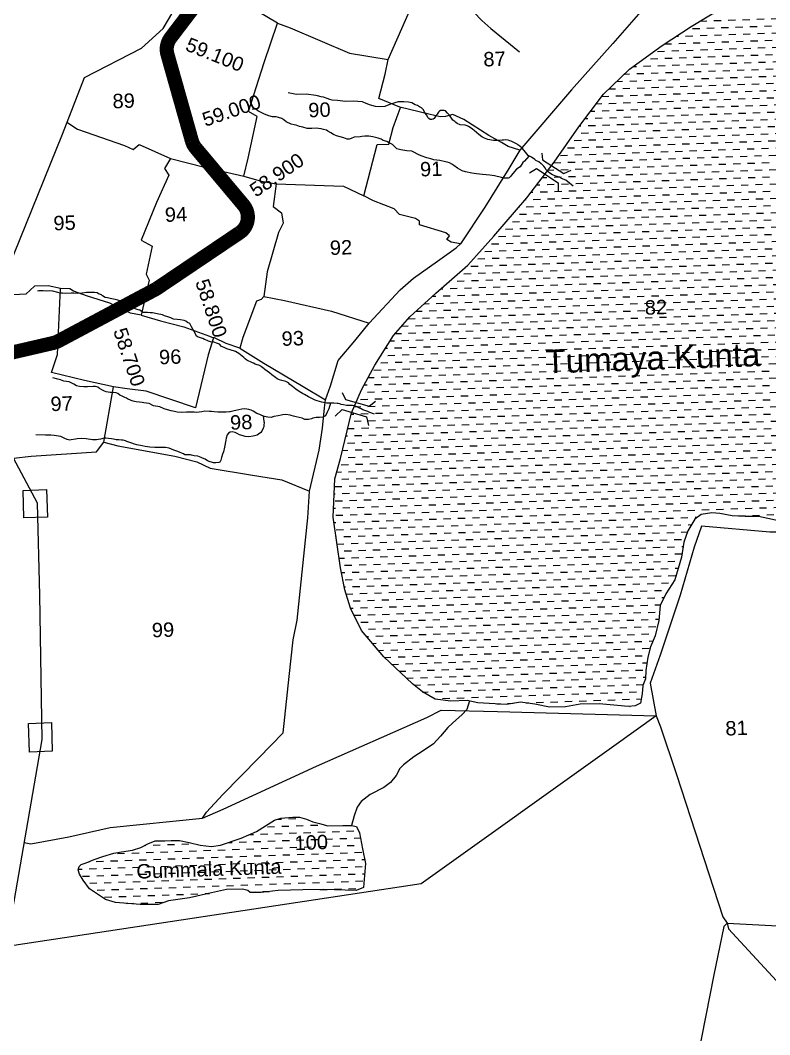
# Model space of a CAD drawing. Header units: inches. Extents: x 344504 to 348754, y 1574510 to 1580528.
# Drawn here: x 345451 to 346249, y 1576738 to 1577817 of the extents above; entities that cross this region are included whole.
import ezdxf

# ---------------------------------------------------------------- set-up
doc = ezdxf.new("R2010")
doc.units = ezdxf.units.IN
doc.header["$MEASUREMENT"] = 0
for name, color, linetype in [('BLOCK', 7, 'Continuous'), ('CART TRACK', 51, 'Continuous'), ('PLATS', 6, 'Continuous'), ('STREAMS', 131, 'Continuous'), ('TANKS', 4, 'Continuous'), ('VB', 5, 'Continuous')]:
    doc.layers.add(name, color=color, linetype=linetype)
doc.styles.get("Standard").update_dxf_attribs({"font": 'arial.ttf'})
pattern_1 = [(1.9712, (349158.751, 1575739.177), (7.37445, 7.900165), [7.64183, -7.64183])]

msp = doc.modelspace()

# ---------------------------------------------------------------- hatches: boundary and pattern name
at = {"layer": 'TANKS'}
h = msp.add_hatch(dxfattribs=at)
h.set_pattern_fill('DASH', color=256, scale=300, angle=1.9712, style=0)
h.set_pattern_definition(pattern_1)
h.paths.add_polyline_path([(346169.1, 1577285.9), (346175.8, 1577290.8), (346187.2, 1577292.5), (346195.6, 1577292), (346208.8, 1577289.6), (346222.7, 1577288.9), (346236.8, 1577288.8), (346246.7, 1577286.7), (346262.9, 1577283), (346273.9, 1577282.8), (346282.4, 1577283.8), (346286.8, 1577288.8), (346294.3, 1577300), (346302.8, 1577312.4), (346308.3, 1577318), (346321, 1577317.4), (346334.4, 1577316), (346338.2, 1577318.7), (346340.9, 1577329.3), (346342.9, 1577344.9), (346354.9, 1577371.8), (346369.2, 1577401.2), (346373.4, 1577415.1), (346376.5, 1577427.1), (346383.4, 1577442.9), (346392.8, 1577461.2), (346397.8, 1577484.7), (346404.9, 1577497.2), (346405.5, 1577510.3), (346403.5, 1577514.8), (346397.1, 1577520), (346389.5, 1577526.4), (346385.2, 1577535.5), (346386.3, 1577542.7), (346392.1, 1577556.1), (346393.6, 1577568), (346396.7, 1577576.4), (346404.7, 1577591.7), (346407.8, 1577601.2), (346408.6, 1577614.2), (346410.1, 1577625.5), (346412.5, 1577633.4), (346419.3, 1577651), (346433, 1577672), (346442.6, 1577688.8), (346444.5, 1577697.3), (346447, 1577702.5), (346458.6, 1577722.3), (346463.1, 1577733.3), (346464.7, 1577743.8), (346465.2, 1577768.6), (346466, 1577777.4), (346464.4, 1577783.7), (346459.9, 1577791.5), (346451.7, 1577806.2), (346439.1, 1577815.6), (346425.7, 1577821.5), (346393.7, 1577828.2), (346348.3, 1577832.7), (346323, 1577833.7), (346296.5, 1577834.3), (346259.7, 1577836.4), (346246.9, 1577837.2), (346232.9, 1577838.4), (346212.5, 1577837.1), (346200.9, 1577831.5), (346165.3, 1577809.9), (346134.3, 1577789.8), (346099.6, 1577764.5), (346071.8, 1577738), (346045.6, 1577703.2), (346019.2, 1577665.6), (345990.2, 1577627.7), (345955.1, 1577586.9), (345927.6, 1577556.2), (345893.5, 1577526.3), (345865.8, 1577501), (345848.5, 1577481.2), (345828.4, 1577449.8), (345814.3, 1577423.6), (345803.7, 1577399.2), (345791.9, 1577350.4), (345786, 1577328.7), (345784.1, 1577288), (345791.8, 1577234.1), (345796.4, 1577210.8), (345802.4, 1577191.1), (345814.3, 1577167.5), (345838, 1577139.4), (345868.5, 1577110.8), (345879.2, 1577102.1), (345892.6, 1577094.6), (345909.3, 1577092.2), (345926.8, 1577093.2), (345938, 1577090.7), (345968.5, 1577088.9), (345983.6, 1577091.4), (345998.7, 1577089.2), (346014.5, 1577085.9), (346031.4, 1577086.2), (346046.9, 1577089.2), (346067.2, 1577089.4), (346086.8, 1577087.8), (346098.2, 1577086.5), (346105.5, 1577087.3), (346111.2, 1577090.3), (346113.1, 1577100.3), (346113.6, 1577108.9), (346116.6, 1577116.1), (346117, 1577124.9), (346118.9, 1577139), (346121.9, 1577150.1), (346126.7, 1577161.8), (346130.7, 1577178.3), (346132.3, 1577194.1), (346138.2, 1577206.5), (346147.6, 1577221.3), (346154.7, 1577245.5), (346157.2, 1577261.3), (346161.7, 1577273.7)])
h.paths.add_polyline_path([(346002.9, 1577425.1), (346247.8, 1577433.5), (346246.1, 1577482.4), (346001.2, 1577474)], flags=24)
h.paths.add_polyline_path([(346112.2, 1577499), (346143.8, 1577500.1), (346143, 1577523.5), (346111.4, 1577522.4)], flags=24)
h = msp.add_hatch(dxfattribs=at)
h.set_pattern_fill('DASH', color=256, scale=300, angle=1.9712, style=0)
h.set_pattern_definition(pattern_1)
h.paths.add_polyline_path([(345778.5, 1576959.7), (345769.7, 1576962.2), (345762.6, 1576963.9), (345755.6, 1576966.7), (345748.2, 1576968.8), (345741.2, 1576968.8), (345728.5, 1576967.9), (345721.5, 1576965.7), (345702.5, 1576953.8), (345686.1, 1576946.6), (345664.2, 1576939.1), (345654.6, 1576937.9), (345642.7, 1576939), (345630.8, 1576942), (345620.6, 1576944.1), (345618.4, 1576944.3), (345611.8, 1576944.1), (345604.9, 1576943.8), (345594.5, 1576943.9), (345586.9, 1576940.5), (345579.3, 1576936.6), (345570.5, 1576933.7), (345559, 1576932), (345550.8, 1576930.8), (345538.9, 1576927.2), (345529.9, 1576924), (345521.3, 1576920.5), (345515.8, 1576918.7), (345513.6, 1576916.4), (345512.7, 1576913.1), (345514.2, 1576908.3), (345518.1, 1576902.1), (345524.7, 1576892.8), (345541.7, 1576881.5), (345552.5, 1576878.1), (345578.6, 1576875.9), (345598, 1576875.9), (345609, 1576880), (345631.1, 1576883.1), (345651.5, 1576887.6), (345670.6, 1576891.9), (345687.5, 1576892.5), (345693.2, 1576891.1), (345695.7, 1576889), (345707.4, 1576889), (345725.5, 1576890.9), (345751.8, 1576891.5), (345773.7, 1576891.9), (345808.5, 1576891.1), (345816.5, 1576894), (345818.7, 1576919.8), (345815.4, 1576935.1), (345812, 1576952.2), (345808.9, 1576959), (345803.7, 1576960.2), (345794.4, 1576960.1)])
h.paths.add_polyline_path([(345571.1, 1576899.2), (345733.4, 1576904.8), (345732.6, 1576928.5), (345570.2, 1576922.9)], flags=24)
h.paths.add_polyline_path([(345739.5, 1576929.5), (345783, 1576931), (345782.1, 1576954.5), (345738.7, 1576953)], flags=24)

# ---------------------------------------------------------------- linework, layer by layer
at = {"layer": 'BLOCK', "color": 1, "const_width": 15}
msp.add_lwpolyline([(345794.6, 1578513.7), (345797.8, 1578514.6, 0.031626), (345800.2, 1578515.5), (345867.5, 1578545.8, -0.449057), (345894.8, 1578533.5), (345948, 1578364.4, -0.16423), (345947.7, 1578351.6), (345872, 1578141.9, -0.07641), (345869.1, 1578136.6), (345611.1, 1577798, 0.236005), (345607.7, 1577780.4), (345633.8, 1577688.1, 0.106036), (345637.8, 1577680.7), (345688.7, 1577620, -0.445632), (345684.5, 1577590.6), (345596.9, 1577531.6, -0.025714), (345595.1, 1577530.5), (345491.3, 1577475.2, -0.065611), (345486.4, 1577473.4), (345319.7, 1577434.8)], format="xyb", dxfattribs=at)
at = {"layer": 'BLOCK', "color": 2}
for p in [(345612.8, 1577800.2), (345629.1, 1577704.7), (345685.5, 1577623.8), (345633.5, 1577556.2), (345547.6, 1577505.2), (345456.3, 1577466.4)]:
    msp.add_point(p, dxfattribs=at)
at = {"layer": 'CART TRACK'}
for p, q in [((345933.9, 1577825.2), (345942.2, 1577816.4)), ((345942.2, 1577816.4), (345951.8, 1577807.7)), ((345951.8, 1577807.7), (345982.3, 1577782.9))]:
    msp.add_line(p, q, dxfattribs=at)
at = {"layer": 'PLATS', "color": 0}
for p, q in [((345842.5, 1577774.8), (345872.4, 1577842.5)), ((345724.7, 1577813.4), (345704.1, 1577826.1)), ((346111.7, 1577825.8), (346081.6, 1577792)), ((345710.5, 1577771.7), (345724.7, 1577813.4)), ((345724.7, 1577813.4), (345738.5, 1577808.6)), ((345738.5, 1577808.6), (345801.6, 1577781.5)), ((346081.6, 1577792), (346037.8, 1577742.7)), ((345801.6, 1577781.5), (345842.5, 1577774.8)), ((345694, 1577719.5), (345710.5, 1577771.7)), ((345839.4, 1577759.3), (345842.5, 1577774.8)), ((345832.6, 1577733.4), (345839.4, 1577759.3)), ((346037.8, 1577742.7), (345982.7, 1577678.3)), ((345854.9, 1577724.1), (345832.6, 1577733.4)), ((345703.4, 1577714.4), (345694, 1577719.5)), ((345847.8, 1577702.6), (345855.6, 1577724)), ((345886, 1577716.7), (345854.9, 1577724.1)), ((345897.9, 1577713.8), (345886, 1577716.7)), ((345911.4, 1577716.5), (345903.7, 1577714.2)), ((345923.1, 1577711), (345911.4, 1577716.5)), ((345500.8, 1577708.2), (345512, 1577700.8)), ((345693.8, 1577669.9), (345703.4, 1577714.4)), ((345903.7, 1577714.2), (345897.9, 1577713.8)), ((345949.7, 1577694), (345923.1, 1577711)), ((345512, 1577700.8), (345561.9, 1577683.3)), ((345843.3, 1577684.8), (345847.8, 1577702.6)), ((345963.1, 1577686.5), (345949.7, 1577694)), ((345561.9, 1577683.3), (345571.2, 1577679.1)), ((345571.2, 1577679.1), (345577.6, 1577684.3)), ((345577.6, 1577684.3), (345611.1, 1577669.5)), ((345816.9, 1577629.7), (345831.1, 1577684.3)), ((345831.1, 1577684.3), (345843.3, 1577684.8)), ((345970.5, 1577682.2), (345963.1, 1577686.5)), ((345982.7, 1577678.3), (345970.5, 1577682.2)), ((345982.7, 1577678.3), (345971.1, 1577658.8)), ((345611.1, 1577669.5), (345604.5, 1577658.9)), ((345611.1, 1577669.5), (345647.2, 1577660.4)), ((345689, 1577650.9), (345693.8, 1577669.9)), ((345609.1, 1577652), (345596, 1577622.6)), ((345604.5, 1577658.9), (345609.1, 1577652)), ((345647.2, 1577660.4), (345689, 1577650.9)), ((345689, 1577650.9), (345707.6, 1577645.5)), ((345971.1, 1577658.8), (345945.5, 1577617.7)), ((345707.6, 1577645.5), (345723.5, 1577642.5)), ((345723.5, 1577642.5), (345720.3, 1577618.6)), ((345723.5, 1577642.5), (345795.2, 1577640.2)), ((345795.2, 1577640.2), (345816.9, 1577629.7)), ((345827, 1577624.5), (345816.9, 1577629.7)), ((345596, 1577622.6), (345579.9, 1577582.8)), ((345720.3, 1577618.6), (345729.2, 1577611.9)), ((345849.1, 1577616), (345827, 1577624.5)), ((345729.2, 1577611.9), (345730.9, 1577600.7)), ((345854.6, 1577610.1), (345849.1, 1577616)), ((345871.9, 1577605.7), (345854.6, 1577610.1)), ((345945.5, 1577617.7), (345919.8, 1577578.8)), ((345730.9, 1577600.7), (345725.9, 1577590.7)), ((345875.9, 1577602.9), (345871.9, 1577605.7)), ((345876, 1577598.9), (345875.9, 1577602.9)), ((345904.2, 1577590.5), (345876, 1577598.9)), ((345725.9, 1577590.7), (345713.8, 1577549.2)), ((345907.9, 1577587.2), (345904.2, 1577590.5)), ((345905, 1577583.4), (345907.9, 1577587.2)), ((345579.9, 1577582.8), (345591.6, 1577576.3)), ((345591.6, 1577576.3), (345585, 1577546.5)), ((345909.6, 1577580.6), (345905, 1577583.4)), ((345919.8, 1577578.8), (345909.6, 1577580.6)), ((345915.1, 1577574.7), (345919.8, 1577578.8)), ((345895.2, 1577560.3), (345915.1, 1577574.7)), ((345869.7, 1577542.3), (345895.2, 1577560.3)), ((345585, 1577546.5), (345588.4, 1577540.1)), ((345713.8, 1577549.2), (345710.2, 1577522.9)), ((345466.3, 1577533.8), (345457, 1577525.2)), ((345480.7, 1577534.3), (345466.3, 1577533.8)), ((345494, 1577531.4), (345480.7, 1577534.3)), ((345588.4, 1577540.1), (345579.7, 1577502.9)), ((345855.5, 1577530), (345869.7, 1577542.3)), ((345457, 1577525.2), (345443.7, 1577524.4)), ((345490.7, 1577461.1), (345494, 1577531.4)), ((345503.8, 1577531.1), (345494, 1577531.4)), ((345507.7, 1577528.3), (345503.8, 1577531.1)), ((345522.5, 1577523.1), (345507.7, 1577528.3)), ((345546.3, 1577515.6), (345522.5, 1577523.1)), ((345710.2, 1577522.9), (345707.5, 1577519.5)), ((345710.2, 1577522.9), (345732.2, 1577518.4)), ((345822.3, 1577494.5), (345855.5, 1577530)), ((345568.3, 1577504.9), (345546.3, 1577515.6)), ((345702.5, 1577517.9), (345688.1, 1577479.2)), ((345707.5, 1577519.5), (345702.5, 1577517.9)), ((345732.2, 1577518.4), (345782.5, 1577507.2)), ((345579.7, 1577502.9), (345568.3, 1577504.9)), ((345579.7, 1577502.9), (345600.5, 1577496.9)), ((345782.5, 1577507.2), (345822.3, 1577494.5)), ((345600.5, 1577496.9), (345625.1, 1577490.6)), ((345625.1, 1577490.6), (345652.6, 1577480.6)), ((345807.3, 1577475.6), (345822.3, 1577494.5)), ((345656.6, 1577479), (345651, 1577460.7)), ((345652.6, 1577480.6), (345656.6, 1577479)), ((345657.8, 1577478.8), (345656.6, 1577479)), ((345670.2, 1577472.9), (345657.8, 1577478.8)), ((345688.1, 1577479.2), (345684.8, 1577467.8)), ((345684.8, 1577467.8), (345670.2, 1577472.9)), ((345684.8, 1577467.8), (345710.4, 1577451.8)), ((345789.3, 1577454.8), (345807.3, 1577475.6)), ((345484.3, 1577442), (345490.7, 1577461.1)), ((345651, 1577460.7), (345637.6, 1577404.3)), ((345710.4, 1577451.8), (345752.3, 1577426.9)), ((345781.1, 1577427.9), (345789.3, 1577454.8)), ((345519.3, 1577433.4), (345484.3, 1577442)), ((345550.4, 1577426.8), (345519.3, 1577433.4)), ((345540, 1577368), (345550.4, 1577426.8)), ((345564.7, 1577424.4), (345550.4, 1577426.8)), ((345585.1, 1577422.1), (345564.7, 1577424.4)), ((345752.3, 1577426.9), (345776.1, 1577412.8)), ((345776.1, 1577412.8), (345781.1, 1577427.9)), ((345637.6, 1577404.3), (345585.1, 1577422.1)), ((345772.6, 1577382.7), (345774.9, 1577404.3)), ((345774.9, 1577404.3), (345776.1, 1577412.8)), ((345769.1, 1577359.3), (345772.6, 1577382.7)), ((345532.2, 1577357.4), (345540, 1577368)), ((345540, 1577368), (345555.1, 1577364.1)), ((345555.1, 1577364.1), (345615.7, 1577352.8)), ((345443.8, 1577350.8), (345462.7, 1577353)), ((345462.7, 1577353), (345532.2, 1577357.4)), ((345615.7, 1577352.8), (345639, 1577346.8)), ((345758.8, 1577315.8), (345769.1, 1577359.3)), ((345639, 1577346.8), (345653.3, 1577340.1)), ((345653.3, 1577340.1), (345698.2, 1577332.8)), ((345698.2, 1577332.8), (345729.3, 1577327.8)), ((345729.3, 1577327.8), (345758.8, 1577315.8)), ((345757.3, 1577287.4), (345758.8, 1577315.8)), ((345745.7, 1577178.4), (345757.3, 1577287.4)), ((346176.3, 1577278.4), (346168.4, 1577256.2)), ((346248.7, 1577272.1), (346176.3, 1577278.4)), ((346269.9, 1577272.2), (346248.7, 1577272.1)), ((346168.4, 1577256.2), (346153.6, 1577205.1)), ((346153.6, 1577205.1), (346132.3, 1577141.3)), ((345741.6, 1577157.6), (345745.7, 1577178.4)), ((345737.3, 1577118.7), (345741.6, 1577157.6)), ((346132.3, 1577141.3), (346121.6, 1577111.6)), ((345730.8, 1577058.8), (345737.3, 1577118.7)), ((346121.6, 1577111.6), (346127.8, 1577076.7)), ((345883.9, 1577074.9), (345898.9, 1577082.7)), ((345898.9, 1577082.7), (345959.1, 1577081.5)), ((345959.1, 1577081.5), (346127.8, 1577076.7)), ((345766.4, 1577023.2), (345883.9, 1577074.9)), ((346127.8, 1577076.7), (346082.7, 1577044.4)), ((346127.8, 1577076.7), (346132.4, 1577065)), ((345705.1, 1577032.2), (345730.8, 1577058.8)), ((346132.4, 1577065), (346149.6, 1577014.3)), ((346082.7, 1577044.4), (345877.6, 1576898.1)), ((345666.6, 1576993.2), (345705.1, 1577032.2)), ((345667.1, 1576977.6), (345766.4, 1577023.2)), ((346149.6, 1577014.3), (346198.8, 1576863)), ((345649.3, 1576974.2), (345666.6, 1576993.2)), ((345645.1, 1576967.8), (345667.1, 1576977.6)), ((345645.1, 1576967.8), (345649.3, 1576974.2)), ((345546.6, 1576957.8), (345645.1, 1576967.8)), ((345502.7, 1576948.1), (345546.6, 1576957.8)), ((345455.3, 1576941.9), (345462.3, 1576940.6)), ((345462.3, 1576940.6), (345502.7, 1576948.1)), ((345877.6, 1576898.1), (345444.3, 1576832.4)), ((346200, 1576852.7), (346189.4, 1576801.3)), ((346198.8, 1576863), (346203.4, 1576856.1)), ((346203.4, 1576856.1), (346200, 1576852.7)), ((346203.4, 1576856.1), (346270.7, 1576852.8)), ((346203.4, 1576856.1), (346204.7, 1576850.2)), ((346204.7, 1576850.2), (346255.9, 1576794.8)), ((346189.4, 1576801.3), (346164.6, 1576675.3))]:
    msp.add_line(p, q, dxfattribs=at)
at = {"layer": 'STREAMS'}
for p, q in [((345745.2, 1577737.8), (345736.1, 1577739.6)), ((345755.2, 1577738), (345745.2, 1577737.8)), ((345765.8, 1577736.7), (345755.2, 1577738)), ((345767.5, 1577736.1), (345765.8, 1577736.7)), ((345771.3, 1577735.3), (345767.5, 1577736.1)), ((345773.7, 1577734.7), (345771.3, 1577735.3)), ((345777.7, 1577733.4), (345773.7, 1577734.7)), ((345780.5, 1577732.5), (345777.7, 1577733.4)), ((345783.1, 1577731.6), (345780.5, 1577732.5)), ((345788.9, 1577731.4), (345783.1, 1577731.6)), ((345794.3, 1577730.5), (345788.9, 1577731.4)), ((345797.1, 1577730.2), (345794.3, 1577730.5)), ((345805.3, 1577730.5), (345797.1, 1577730.2)), ((345815.2, 1577729.9), (345805.3, 1577730.5)), ((345818.6, 1577728.3), (345815.2, 1577729.9)), ((345822.7, 1577726.7), (345818.6, 1577728.3)), ((345829.2, 1577724.9), (345822.7, 1577726.7)), ((345845.3, 1577727.5), (345839.1, 1577724.8)), ((345853.4, 1577729.8), (345845.3, 1577727.5)), ((345856.6, 1577729.9), (345853.4, 1577729.8)), ((345859.3, 1577729.8), (345856.6, 1577729.9)), ((345864.2, 1577729.4), (345859.3, 1577729.8)), ((345868, 1577728.9), (345864.2, 1577729.4)), ((345871.5, 1577726.7), (345868, 1577728.9)), ((345873.9, 1577725.8), (345871.5, 1577726.7)), ((345702, 1577721.7), (345697.9, 1577722.1)), ((345704.1, 1577720.4), (345702, 1577721.7)), ((345706.6, 1577719), (345704.1, 1577720.4)), ((345711.1, 1577716.9), (345706.6, 1577719)), ((345715.5, 1577715.1), (345711.1, 1577716.9)), ((345833.9, 1577724.4), (345829.2, 1577724.9)), ((345839.1, 1577724.8), (345833.9, 1577724.4)), ((345876, 1577724.6), (345873.9, 1577725.8)), ((345878, 1577723.4), (345876, 1577724.6)), ((345880.1, 1577721.2), (345878, 1577723.4)), ((345881.8, 1577718), (345880.1, 1577721.2)), ((345883.7, 1577715.5), (345881.8, 1577718)), ((345894.9, 1577716.9), (345892.7, 1577713.9)), ((345896.2, 1577718.9), (345894.9, 1577716.9)), ((345897.1, 1577719.7), (345896.2, 1577718.9)), ((345898.5, 1577720.6), (345897.1, 1577719.7)), ((345900.4, 1577720.8), (345898.5, 1577720.6)), ((345902.3, 1577720.7), (345900.4, 1577720.8)), ((345903.6, 1577720.2), (345902.3, 1577720.7)), ((345905.9, 1577717.8), (345903.6, 1577720.2)), ((345907.8, 1577715.8), (345905.9, 1577717.8)), ((345910.1, 1577712.6), (345907.8, 1577715.8)), ((345719.4, 1577714), (345715.5, 1577715.1)), ((345723.5, 1577713.9), (345719.4, 1577714)), ((345726, 1577713.3), (345723.5, 1577713.9)), ((345729.6, 1577712.2), (345726, 1577713.3)), ((345731.5, 1577710.6), (345729.6, 1577712.2)), ((345734.2, 1577708.7), (345731.5, 1577710.6)), ((345739.5, 1577706.1), (345734.2, 1577708.7)), ((345742.5, 1577705.5), (345739.5, 1577706.1)), ((345744.7, 1577705.1), (345742.5, 1577705.5)), ((345746.5, 1577704.5), (345744.7, 1577705.1)), ((345884.7, 1577713.3), (345883.7, 1577715.5)), ((345885.9, 1577712), (345884.7, 1577713.3)), ((345887.2, 1577711.1), (345885.9, 1577712)), ((345889, 1577711.1), (345887.2, 1577711.1)), ((345890.4, 1577711.4), (345889, 1577711.1)), ((345891.5, 1577712.3), (345890.4, 1577711.4)), ((345892.7, 1577713.9), (345891.5, 1577712.3)), ((345911.5, 1577710.5), (345910.1, 1577712.6)), ((345913.5, 1577708.8), (345911.5, 1577710.5)), ((345914.6, 1577707.8), (345913.5, 1577708.8)), ((345916.2, 1577706.7), (345914.6, 1577707.8)), ((345919.4, 1577705.5), (345916.2, 1577706.7)), ((345924.7, 1577705), (345919.4, 1577705.5)), ((345926.8, 1577704.3), (345924.7, 1577705)), ((345748.4, 1577703.7), (345746.5, 1577704.5)), ((345752, 1577702.9), (345748.4, 1577703.7)), ((345756.5, 1577701.6), (345752, 1577702.9)), ((345758.3, 1577701.5), (345756.5, 1577701.6)), ((345761.3, 1577701.5), (345758.3, 1577701.5)), ((345766.2, 1577701.8), (345761.3, 1577701.5)), ((345768.5, 1577701.4), (345766.2, 1577701.8)), ((345771.4, 1577701.1), (345768.5, 1577701.4)), ((345773.9, 1577700.3), (345771.4, 1577701.1)), ((345776.9, 1577699.7), (345773.9, 1577700.3)), ((345778.4, 1577698.5), (345776.9, 1577699.7)), ((345781.5, 1577696.9), (345778.4, 1577698.5)), ((345784.6, 1577695.2), (345781.5, 1577696.9)), ((345787.6, 1577693.8), (345784.6, 1577695.2)), ((345928.1, 1577703.6), (345926.8, 1577704.3)), ((345929.8, 1577702.4), (345928.1, 1577703.6)), ((345932.4, 1577700.8), (345929.8, 1577702.4)), ((345934.2, 1577699.3), (345932.4, 1577700.8)), ((345936.5, 1577697.4), (345934.2, 1577699.3)), ((345939, 1577695.1), (345936.5, 1577697.4)), ((345942.3, 1577692.7), (345939, 1577695.1)), ((345795.4, 1577691.7), (345787.6, 1577693.8)), ((345797.2, 1577690.8), (345795.4, 1577691.7)), ((345799.1, 1577690.2), (345797.2, 1577690.8)), ((345801.3, 1577690.3), (345799.1, 1577690.2)), ((345803.3, 1577690.9), (345801.3, 1577690.3)), ((345806.5, 1577692.2), (345803.3, 1577690.9)), ((345812.7, 1577692.7), (345806.5, 1577692.2)), ((345814.6, 1577693), (345812.7, 1577692.7)), ((345817.8, 1577693.2), (345814.6, 1577693)), ((345822.2, 1577693.3), (345817.8, 1577693.2)), ((345826.4, 1577692.6), (345822.2, 1577693.3)), ((345831.9, 1577691.2), (345826.4, 1577692.6)), ((345835.3, 1577690.2), (345831.9, 1577691.2)), ((345837.2, 1577688.9), (345835.3, 1577690.2)), ((345841.1, 1577687.8), (345837.2, 1577688.9)), ((345843.1, 1577686.7), (345841.1, 1577687.8)), ((345847.1, 1577684.6), (345843.1, 1577686.7)), ((345850.9, 1577680.9), (345847.1, 1577684.6)), ((345945.2, 1577691.2), (345942.3, 1577692.7)), ((345948.9, 1577689.8), (345945.2, 1577691.2)), ((345954.6, 1577688.6), (345948.9, 1577689.8)), ((345960.6, 1577688.7), (345954.6, 1577688.6)), ((345963.9, 1577689), (345960.6, 1577688.7)), ((345965.5, 1577689.2), (345963.9, 1577689)), ((345967.8, 1577689.3), (345965.5, 1577689.2)), ((345970.2, 1577689), (345967.8, 1577689.3)), ((345972.3, 1577688.5), (345970.2, 1577689)), ((345973.6, 1577688), (345972.3, 1577688.5)), ((345975.7, 1577687.1), (345973.6, 1577688)), ((345978.5, 1577685.6), (345975.7, 1577687.1)), ((345980, 1577684.8), (345978.5, 1577685.6)), ((345980.8, 1577684.2), (345980, 1577684.8)), ((345982.9, 1577682.6), (345980.8, 1577684.2)), ((345852, 1577679.9), (345850.9, 1577680.9)), ((345856, 1577678.8), (345852, 1577679.9)), ((345862.6, 1577677.8), (345856, 1577678.8)), ((345867.8, 1577677.3), (345862.6, 1577677.8)), ((345870.8, 1577676.1), (345867.8, 1577677.3)), ((345873.8, 1577674.1), (345870.8, 1577676.1)), ((345877.9, 1577672.3), (345873.8, 1577674.1)), ((345985.3, 1577680.6), (345982.9, 1577682.6)), ((345987.3, 1577678.1), (345985.3, 1577680.6)), ((345991.5, 1577672.6), (345987.3, 1577678.1)), ((345995.1, 1577670.9), (345991.5, 1577672.6)), ((346006.3, 1577675.2), (346007, 1577668)), ((345883.8, 1577670.2), (345877.9, 1577672.3)), ((345888.2, 1577669.3), (345883.8, 1577670.2)), ((345891.1, 1577668.3), (345888.2, 1577669.3)), ((345897.5, 1577667.3), (345891.1, 1577668.3)), ((345903.6, 1577666.2), (345897.5, 1577667.3)), ((345905.3, 1577665.8), (345903.6, 1577666.2)), ((345907.8, 1577664.8), (345905.3, 1577665.8)), ((345910.3, 1577663.7), (345907.8, 1577664.8)), ((345912.6, 1577662.3), (345910.3, 1577663.7)), ((345916.3, 1577659.2), (345912.6, 1577662.3)), ((345986.1, 1577665.3), (345983, 1577660.8)), ((345987.6, 1577666.9), (345986.1, 1577665.3)), ((345992.5, 1577672.1), (345987.6, 1577666.9)), ((345998.6, 1577668.4), (345995.1, 1577670.9)), ((345999.9, 1577667.4), (345998.6, 1577668.4)), ((346003, 1577666.1), (345999.9, 1577667.4)), ((346005.6, 1577664), (346003, 1577666.1)), ((346006.2, 1577663.5), (346005.6, 1577664)), ((346008.3, 1577661.5), (346006.2, 1577663.5)), ((346007, 1577668), (346029.5, 1577653.5)), ((345921.3, 1577656.6), (345916.3, 1577659.2)), ((345925, 1577655.4), (345921.3, 1577656.6)), ((345931.7, 1577654.1), (345925, 1577655.4)), ((345936.6, 1577653.4), (345931.7, 1577654.1)), ((345943, 1577652.5), (345936.6, 1577653.4)), ((345947.1, 1577652.3), (345943, 1577652.5)), ((345951, 1577651.8), (345947.1, 1577652.3)), ((345955.7, 1577651.3), (345951, 1577651.8)), ((345963.1, 1577649.4), (345955.7, 1577651.3)), ((345973.8, 1577651.7), (345972.7, 1577650.3)), ((345975.3, 1577653.6), (345973.8, 1577651.7)), ((345979.4, 1577658.1), (345975.3, 1577653.6)), ((345983, 1577660.8), (345979.4, 1577658.1)), ((345993, 1577654.4), (346000.7, 1577659.1)), ((346000.7, 1577659.1), (346023.5, 1577643.7)), ((346009.4, 1577660), (346008.3, 1577661.5)), ((346010.9, 1577657.6), (346009.4, 1577660)), ((346012.8, 1577655.5), (346010.9, 1577657.6)), ((346014.8, 1577654), (346012.8, 1577655.5)), ((346017.4, 1577652.3), (346014.8, 1577654)), ((346021.2, 1577650.8), (346017.4, 1577652.3)), ((346029.5, 1577653.5), (346037.4, 1577657.2)), ((345965.3, 1577648.6), (345963.1, 1577649.4)), ((345967.8, 1577648.7), (345965.3, 1577648.6)), ((345970.3, 1577648.8), (345967.8, 1577648.7)), ((345971.5, 1577649.1), (345970.3, 1577648.8)), ((345972.7, 1577650.3), (345971.5, 1577649.1)), ((346025, 1577649.7), (346021.2, 1577650.8)), ((346023.5, 1577643.7), (346023.7, 1577635.2)), ((346027.1, 1577648.4), (346025, 1577649.7)), ((346031.7, 1577646.6), (346027.1, 1577648.4)), ((346039.7, 1577640.1), (346031.7, 1577646.6)), ((345470.9, 1577528.7), (345469.3, 1577528.5)), ((345473.5, 1577528.7), (345470.9, 1577528.7)), ((345475.3, 1577528.7), (345473.5, 1577528.7)), ((345478.5, 1577528.5), (345475.3, 1577528.7)), ((345482.6, 1577528.7), (345478.5, 1577528.5)), ((345485.9, 1577528.4), (345482.6, 1577528.7)), ((345491.1, 1577526.9), (345485.9, 1577528.4)), ((345493.4, 1577526.4), (345491.1, 1577526.9)), ((345496.1, 1577526.2), (345493.4, 1577526.4)), ((345499.2, 1577526.1), (345496.1, 1577526.2)), ((345505.3, 1577526.4), (345499.2, 1577526.1)), ((345508, 1577526.4), (345505.3, 1577526.4)), ((345512.3, 1577526), (345508, 1577526.4)), ((345517.1, 1577526.5), (345512.3, 1577526)), ((345521.7, 1577527), (345517.1, 1577526.5)), ((345530.2, 1577527.1), (345521.7, 1577527)), ((345533, 1577526.7), (345530.2, 1577527.1)), ((345534.4, 1577525.8), (345533, 1577526.7)), ((345537.7, 1577524.4), (345534.4, 1577525.8)), ((345538.7, 1577523.4), (345537.7, 1577524.4)), ((345541.6, 1577521.9), (345538.7, 1577523.4)), ((345544.1, 1577521.4), (345541.6, 1577521.9)), ((345546.6, 1577520.7), (345544.1, 1577521.4)), ((345552.1, 1577519.7), (345546.6, 1577520.7)), ((345554.8, 1577519), (345552.1, 1577519.7)), ((345558.5, 1577517.9), (345554.8, 1577519)), ((345561.1, 1577516.4), (345558.5, 1577517.9)), ((345562.9, 1577514.9), (345561.1, 1577516.4)), ((345565.1, 1577513.5), (345562.9, 1577514.9)), ((345567.8, 1577511.9), (345565.1, 1577513.5)), ((345570.7, 1577510.8), (345567.8, 1577511.9)), ((345576.4, 1577508.6), (345570.7, 1577510.8)), ((345578.5, 1577508.1), (345576.4, 1577508.6)), ((345580.8, 1577506.6), (345578.5, 1577508.1)), ((345582.1, 1577505.9), (345580.8, 1577506.6)), ((345586.4, 1577505.6), (345582.1, 1577505.9)), ((345589.4, 1577505.4), (345586.4, 1577505.6)), ((345592, 1577505.4), (345589.4, 1577505.4)), ((345596.9, 1577504.4), (345592, 1577505.4)), ((345602.6, 1577503.3), (345596.9, 1577504.4)), ((345604.6, 1577502.4), (345602.6, 1577503.3)), ((345608.3, 1577501.3), (345604.6, 1577502.4)), ((345611.5, 1577500.1), (345608.3, 1577501.3)), ((345614, 1577498.8), (345611.5, 1577500.1)), ((345618.1, 1577498.2), (345614, 1577498.8)), ((345621.6, 1577497.9), (345618.1, 1577498.2)), ((345625.5, 1577497.4), (345621.6, 1577497.9)), ((345627.3, 1577496.5), (345625.5, 1577497.4)), ((345629.1, 1577495.1), (345627.3, 1577496.5)), ((345631.4, 1577493.9), (345629.1, 1577495.1)), ((345633.4, 1577490.6), (345631.4, 1577493.9)), ((345634.7, 1577487.9), (345633.4, 1577490.6)), ((345636, 1577485.9), (345634.7, 1577487.9)), ((345637.8, 1577481.9), (345636, 1577485.9)), ((345638.4, 1577480.9), (345637.8, 1577481.9)), ((345639.2, 1577480.2), (345638.4, 1577480.9)), ((345640.4, 1577479.5), (345639.2, 1577480.2)), ((345642, 1577479.1), (345640.4, 1577479.5)), ((345644.1, 1577478.5), (345642, 1577479.1)), ((345645.4, 1577478), (345644.1, 1577478.5)), ((345647, 1577477.2), (345645.4, 1577478)), ((345648.3, 1577476.8), (345647, 1577477.2)), ((345649.9, 1577476), (345648.3, 1577476.8)), ((345651.5, 1577475.2), (345649.9, 1577476)), ((345653.7, 1577474.5), (345651.5, 1577475.2)), ((345657, 1577474.1), (345653.7, 1577474.5)), ((345661.1, 1577472.9), (345657, 1577474.1)), ((345663, 1577472), (345661.1, 1577472.9)), ((345665.3, 1577469.7), (345663, 1577472)), ((345668.2, 1577468.7), (345665.3, 1577469.7)), ((345671, 1577467.2), (345668.2, 1577468.7)), ((345674.6, 1577466.2), (345671, 1577467.2)), ((345680, 1577464.3), (345674.6, 1577466.2)), ((345682.1, 1577463.2), (345680, 1577464.3)), ((345683.8, 1577462.1), (345682.1, 1577463.2)), ((345685.6, 1577460.6), (345683.8, 1577462.1)), ((345687.1, 1577459.4), (345685.6, 1577460.6)), ((345689.1, 1577458), (345687.1, 1577459.4)), ((345690.6, 1577456.5), (345689.1, 1577458)), ((345692.2, 1577455.2), (345690.6, 1577456.5)), ((345698.1, 1577452.1), (345692.2, 1577455.2)), ((345699.3, 1577451.8), (345698.1, 1577452.1)), ((345701, 1577450.9), (345699.3, 1577451.8)), ((345703.1, 1577450.2), (345701, 1577450.9)), ((345705.1, 1577449.7), (345703.1, 1577450.2)), ((345707, 1577448.8), (345705.1, 1577449.7)), ((345707.9, 1577447.9), (345707, 1577448.8)), ((345710.8, 1577446), (345707.9, 1577447.9)), ((345711.5, 1577445.3), (345710.8, 1577446)), ((345491.1, 1577434.9), (345485.9, 1577436.3)), ((345716.3, 1577441.5), (345711.5, 1577445.3)), ((345718.7, 1577439.4), (345716.3, 1577441.5)), ((345722.6, 1577436.7), (345718.7, 1577439.4)), ((345724.6, 1577435.3), (345722.6, 1577436.7)), ((345726.9, 1577434), (345724.6, 1577435.3)), ((345493.8, 1577434), (345491.1, 1577434.9)), ((345497.4, 1577432.9), (345493.8, 1577434)), ((345503, 1577432), (345497.4, 1577432.9)), ((345508.1, 1577429.5), (345503, 1577432)), ((345510.8, 1577427.6), (345508.1, 1577429.5)), ((345514.2, 1577426.9), (345510.8, 1577427.6)), ((345518.7, 1577426.7), (345514.2, 1577426.9)), ((345522.7, 1577426.8), (345518.7, 1577426.7)), ((345528.8, 1577427), (345522.7, 1577426.8)), ((345531, 1577426.9), (345528.8, 1577427)), ((345533.6, 1577426.4), (345531, 1577426.9)), ((345535.4, 1577425), (345533.6, 1577426.4)), ((345537.8, 1577423.5), (345535.4, 1577425)), ((345729.3, 1577433.4), (345726.9, 1577434)), ((345733.7, 1577432.2), (345729.3, 1577433.4)), ((345736.4, 1577430.9), (345733.7, 1577432.2)), ((345738.1, 1577429.3), (345736.4, 1577430.9)), ((345740.8, 1577427), (345738.1, 1577429.3)), ((345744.5, 1577424.1), (345740.8, 1577427)), ((345540.7, 1577422.2), (345537.8, 1577423.5)), ((345542.4, 1577421.3), (345540.7, 1577422.2)), ((345546.6, 1577420.8), (345542.4, 1577421.3)), ((345548.8, 1577420.7), (345546.6, 1577420.8)), ((345553.1, 1577420.2), (345548.8, 1577420.7)), ((345554.9, 1577419.7), (345553.1, 1577420.2)), ((345557, 1577418), (345554.9, 1577419.7)), ((345560.1, 1577416.4), (345557, 1577418)), ((345560.8, 1577416), (345560.1, 1577416.4)), ((345562.4, 1577415.3), (345560.8, 1577416)), ((345564.2, 1577414.6), (345562.4, 1577415.3)), ((345565.3, 1577414), (345564.2, 1577414.6)), ((345569.1, 1577412.2), (345565.3, 1577414)), ((345748.1, 1577421.6), (345744.5, 1577424.1)), ((345749.6, 1577420.5), (345748.1, 1577421.6)), ((345751.3, 1577419.7), (345749.6, 1577420.5)), ((345753.5, 1577418.6), (345751.3, 1577419.7)), ((345757.9, 1577416.1), (345753.5, 1577418.6)), ((345758.7, 1577415.6), (345757.9, 1577416.1)), ((345761.5, 1577414.3), (345758.7, 1577415.6)), ((345763.6, 1577413.4), (345761.5, 1577414.3)), ((345765, 1577412.6), (345763.6, 1577413.4)), ((345793.6, 1577420.5), (345797.2, 1577413.3)), ((345571.2, 1577411.4), (345569.1, 1577412.2)), ((345572.8, 1577411.1), (345571.2, 1577411.4)), ((345574.4, 1577410.7), (345572.8, 1577411.1)), ((345577.9, 1577410.5), (345574.4, 1577410.7)), ((345581, 1577410.2), (345577.9, 1577410.5)), ((345582.5, 1577409.8), (345581, 1577410.2)), ((345585.3, 1577409.2), (345582.5, 1577409.8)), ((345588.2, 1577409.1), (345585.3, 1577409.2)), ((345592.8, 1577406.5), (345588.2, 1577409.1)), ((345599.6, 1577405.4), (345592.8, 1577406.5)), ((345604.1, 1577403.3), (345599.6, 1577405.4)), ((345607.9, 1577402.2), (345604.1, 1577403.3)), ((345686.9, 1577403.1), (345683.8, 1577402.2)), ((345689.7, 1577403.3), (345686.9, 1577403.1)), ((345692.2, 1577403.1), (345689.7, 1577403.3)), ((345694.2, 1577402.7), (345692.2, 1577403.1)), ((345697, 1577401.9), (345694.2, 1577402.7)), ((345767.1, 1577411.9), (345765, 1577412.6)), ((345769.6, 1577411.1), (345767.1, 1577411.9)), ((345772.1, 1577410.4), (345769.6, 1577411.1)), ((345776.9, 1577409.5), (345772.1, 1577410.4)), ((345778.6, 1577409.2), (345776.9, 1577409.5)), ((345779.5, 1577403.2), (345777.8, 1577399.8)), ((345780.1, 1577409.2), (345778.6, 1577409.2)), ((345781.2, 1577409.2), (345779.5, 1577403.2)), ((345782.4, 1577409.3), (345780.1, 1577409.2)), ((345784.9, 1577409.4), (345782.4, 1577409.3)), ((345788.3, 1577409.1), (345784.9, 1577409.4)), ((345786.2, 1577395.5), (345793.8, 1577402.7)), ((345789.5, 1577408.9), (345788.3, 1577409.1)), ((345791.1, 1577408.6), (345789.5, 1577408.9)), ((345792.8, 1577408), (345791.1, 1577408.6)), ((345795.1, 1577407.4), (345792.8, 1577408)), ((345793.8, 1577402.7), (345819.7, 1577394.9)), ((345798.4, 1577406.9), (345795.1, 1577407.4)), ((345797.2, 1577413.3), (345822.6, 1577406)), ((345802.7, 1577406.8), (345798.4, 1577406.9)), ((345804.8, 1577406.7), (345802.7, 1577406.8)), ((345807.8, 1577406), (345804.8, 1577406.7)), ((345809.6, 1577405.3), (345807.8, 1577406)), ((345811.3, 1577404.5), (345809.6, 1577405.3)), ((345813.8, 1577403.2), (345811.3, 1577404.5)), ((345815.8, 1577402.2), (345813.8, 1577403.2)), ((345822.6, 1577406), (345829.2, 1577411.3)), ((345611.6, 1577401.3), (345607.9, 1577402.2)), ((345615.2, 1577400.4), (345611.6, 1577401.3)), ((345618, 1577399.7), (345615.2, 1577400.4)), ((345622.9, 1577399.4), (345618, 1577399.7)), ((345628.1, 1577399.7), (345622.9, 1577399.4)), ((345636.3, 1577399.8), (345628.1, 1577399.7)), ((345638.7, 1577399.3), (345636.3, 1577399.8)), ((345644.5, 1577400.1), (345638.7, 1577399.3)), ((345647.4, 1577400.7), (345644.5, 1577400.1)), ((345652.4, 1577400.5), (345647.4, 1577400.7)), ((345654.7, 1577400.3), (345652.4, 1577400.5)), ((345657.5, 1577400.2), (345654.7, 1577400.3)), ((345661.5, 1577399.8), (345657.5, 1577400.2)), ((345666.2, 1577399.7), (345661.5, 1577399.8)), ((345670.2, 1577399.6), (345666.2, 1577399.7)), ((345673.9, 1577400), (345670.2, 1577399.6)), ((345674.6, 1577400.1), (345673.9, 1577400)), ((345675.9, 1577400.4), (345674.6, 1577400.1)), ((345678.9, 1577401), (345675.9, 1577400.4)), ((345680.6, 1577401.5), (345678.9, 1577401)), ((345683.8, 1577402.2), (345680.6, 1577401.5)), ((345699.1, 1577400.8), (345697, 1577401.9)), ((345703, 1577398.2), (345699.1, 1577400.8)), ((345706.2, 1577397.3), (345703, 1577398.2)), ((345708.3, 1577396.2), (345706.2, 1577397.3)), ((345710.9, 1577395.2), (345708.3, 1577396.2)), ((345709.6, 1577395.7), (345710.4, 1577389.7)), ((345714.7, 1577394.6), (345710.9, 1577395.2)), ((345718.3, 1577394.2), (345714.7, 1577394.6)), ((345720.9, 1577395.1), (345718.3, 1577394.2)), ((345725.7, 1577395.8), (345720.9, 1577395.1)), ((345728.6, 1577396.5), (345725.7, 1577395.8)), ((345730.4, 1577396.8), (345728.6, 1577396.5)), ((345733.8, 1577397.1), (345730.4, 1577396.8)), ((345738.4, 1577396.5), (345733.8, 1577397.1)), ((345739.4, 1577396.2), (345738.4, 1577396.5)), ((345741.9, 1577395.5), (345739.4, 1577396.2)), ((345744.7, 1577394.7), (345741.9, 1577395.5)), ((345748, 1577394.1), (345744.7, 1577394.7)), ((345751.2, 1577393.3), (345748, 1577394.1)), ((345753.9, 1577392.1), (345751.2, 1577393.3)), ((345757.9, 1577392), (345753.9, 1577392.1)), ((345760.9, 1577392.6), (345757.9, 1577392)), ((345762.5, 1577393.2), (345760.9, 1577392.6)), ((345765.9, 1577394), (345762.5, 1577393.2)), ((345769.4, 1577394), (345765.9, 1577394)), ((345773.2, 1577394.6), (345769.4, 1577394)), ((345775.9, 1577396), (345773.2, 1577394.6)), ((345777.8, 1577399.8), (345775.9, 1577396)), ((345818.9, 1577401.3), (345815.8, 1577402.2)), ((345820.9, 1577400.3), (345818.9, 1577401.3)), ((345819.7, 1577394.9), (345821.7, 1577385.5)), ((345823.3, 1577399.5), (345820.9, 1577400.3)), ((345828.2, 1577397.7), (345823.3, 1577399.5)), ((345709.7, 1577382.8), (345708.3, 1577379.7)), ((345710.2, 1577384.2), (345709.7, 1577382.8)), ((345710.4, 1577385.9), (345710.2, 1577384.2)), ((345710.4, 1577389.7), (345710.5, 1577388.8)), ((345710.5, 1577388.8), (345710.4, 1577385.9)), ((345477.8, 1577375.3), (345467.7, 1577375.7)), ((345483.5, 1577375.4), (345477.8, 1577375.3)), ((345487, 1577375.1), (345483.5, 1577375.4)), ((345494.3, 1577373.8), (345487, 1577375.1)), ((345498.5, 1577371.8), (345494.3, 1577373.8)), ((345501, 1577370.6), (345498.5, 1577371.8)), ((345503.8, 1577370), (345501, 1577370.6)), ((345505.2, 1577370.4), (345503.8, 1577370)), ((345509.9, 1577371.1), (345505.2, 1577370.4)), ((345511.8, 1577371.4), (345509.9, 1577371.1)), ((345516.6, 1577371.8), (345511.8, 1577371.4)), ((345521.4, 1577371.4), (345516.6, 1577371.8)), ((345528, 1577370.2), (345521.4, 1577371.4)), ((345532.2, 1577370.4), (345528, 1577370.2)), ((345536.5, 1577371.1), (345532.2, 1577370.4)), ((345540.4, 1577372.1), (345536.5, 1577371.1)), ((345542, 1577372.1), (345540.4, 1577372.1)), ((345545.1, 1577371.9), (345542, 1577372.1)), ((345548.2, 1577371.3), (345545.1, 1577371.9)), ((345550.3, 1577370.9), (345548.2, 1577371.3)), ((345553, 1577370.2), (345550.3, 1577370.9)), ((345556.1, 1577370.4), (345553, 1577370.2)), ((345559, 1577370.1), (345556.1, 1577370.4)), ((345670.2, 1577372), (345670, 1577369.9)), ((345671.4, 1577375.7), (345670.2, 1577372)), ((345672.7, 1577377.4), (345671.4, 1577375.7)), ((345674.4, 1577378.4), (345672.7, 1577377.4)), ((345676.6, 1577379), (345674.4, 1577378.4)), ((345679.8, 1577378.2), (345676.6, 1577379)), ((345682.1, 1577377), (345679.8, 1577378.2)), ((345684.5, 1577375.5), (345682.1, 1577377)), ((345688.5, 1577374.7), (345684.5, 1577375.5)), ((345690.4, 1577373.8), (345688.5, 1577374.7)), ((345694.5, 1577373.6), (345690.4, 1577373.8)), ((345698.9, 1577374.1), (345694.5, 1577373.6)), ((345703.1, 1577375.3), (345698.9, 1577374.1)), ((345704.8, 1577376.2), (345703.1, 1577375.3)), ((345707.2, 1577378.3), (345704.8, 1577376.2)), ((345708.3, 1577379.7), (345707.2, 1577378.3)), ((345560.7, 1577369.9), (345559, 1577370.1)), ((345563, 1577369.4), (345560.7, 1577369.9)), ((345564.4, 1577368.7), (345563, 1577369.4)), ((345569.9, 1577366.8), (345564.4, 1577368.7)), ((345572.6, 1577365.8), (345569.9, 1577366.8)), ((345575.3, 1577364.9), (345572.6, 1577365.8)), ((345580.7, 1577364), (345575.3, 1577364.9)), ((345583.9, 1577363.3), (345580.7, 1577364)), ((345589.1, 1577362.6), (345583.9, 1577363.3)), ((345594.3, 1577362.3), (345589.1, 1577362.6)), ((345595.6, 1577362.2), (345594.3, 1577362.3)), ((345604.7, 1577362.3), (345595.6, 1577362.2)), ((345605.8, 1577362.2), (345604.7, 1577362.3)), ((345609.4, 1577361.6), (345605.8, 1577362.2)), ((345612.1, 1577360.4), (345609.4, 1577361.6)), ((345614.4, 1577359.3), (345612.1, 1577360.4)), ((345668.4, 1577362.7), (345667.4, 1577357.4)), ((345670, 1577369.9), (345668.4, 1577362.7)), ((345617.9, 1577358.1), (345614.4, 1577359.3)), ((345620.6, 1577357.1), (345617.9, 1577358.1)), ((345623.7, 1577355.9), (345620.6, 1577357.1)), ((345624.9, 1577355.3), (345623.7, 1577355.9)), ((345626.3, 1577354.5), (345624.9, 1577355.3)), ((345628.9, 1577354.5), (345626.3, 1577354.5)), ((345632.2, 1577354.3), (345628.9, 1577354.5)), ((345633.3, 1577354), (345632.2, 1577354.3)), ((345636, 1577353.4), (345633.3, 1577354)), ((345640, 1577353.1), (345636, 1577353.4)), ((345643.5, 1577351.7), (345640, 1577353.1)), ((345645.2, 1577350.9), (345643.5, 1577351.7)), ((345647.8, 1577349.6), (345645.2, 1577350.9)), ((345650.2, 1577348), (345647.8, 1577349.6)), ((345664.6, 1577348.8), (345663.5, 1577346.7)), ((345665.3, 1577351.7), (345664.6, 1577348.8)), ((345666.2, 1577355.1), (345665.3, 1577351.7)), ((345667.4, 1577357.4), (345666.2, 1577355.1)), ((345653.2, 1577347), (345650.2, 1577348)), ((345654.5, 1577346.6), (345653.2, 1577347)), ((345656.8, 1577346), (345654.5, 1577346.6)), ((345659.3, 1577346), (345656.8, 1577346)), ((345662.3, 1577346.2), (345659.3, 1577346)), ((345663.5, 1577346.7), (345662.3, 1577346.2)), ((345929.3, 1577092.6), (345926.3, 1577083.6)), ((345926.3, 1577083.6), (345921.5, 1577078)), ((345911.1, 1577068.8), (345906.3, 1577064.5)), ((345921.5, 1577078), (345911.1, 1577068.8)), ((345906.3, 1577064.5), (345898.4, 1577055.1)), ((345890.8, 1577046.9), (345880, 1577039.4)), ((345898.4, 1577055.1), (345890.8, 1577046.9)), ((345880, 1577039.4), (345869.9, 1577033.3)), ((345869.9, 1577033.3), (345858.8, 1577024.5)), ((345855.2, 1577020.9), (345851.2, 1577013.3)), ((345858.8, 1577024.5), (345855.2, 1577020.9)), ((345845.2, 1577005.9), (345838, 1577000.5)), ((345851.2, 1577013.3), (345845.2, 1577005.9)), ((345823.4, 1576993), (345813.9, 1576985.6)), ((345838, 1577000.5), (345823.4, 1576993)), ((345813.9, 1576985.6), (345809.7, 1576979.7)), ((345809.7, 1576979.7), (345806.4, 1576970.4)), ((345806.4, 1576970.4), (345803.7, 1576960.2))]:
    msp.add_line(p, q, dxfattribs=at)
at = {"layer": 'TANKS'}
for p, q in [((346165.3, 1577809.9), (346200.9, 1577831.5)), ((346134.3, 1577789.8), (346165.3, 1577809.9)), ((346099.6, 1577764.5), (346134.3, 1577789.8)), ((346071.8, 1577738), (346099.6, 1577764.5)), ((346045.6, 1577703.2), (346071.8, 1577738)), ((346019.2, 1577665.6), (346045.6, 1577703.2)), ((345990.2, 1577627.7), (346019.2, 1577665.6)), ((345955.1, 1577586.9), (345990.2, 1577627.7)), ((345927.6, 1577556.2), (345955.1, 1577586.9)), ((345893.5, 1577526.3), (345927.6, 1577556.2)), ((345865.8, 1577501), (345893.5, 1577526.3)), ((345848.5, 1577481.2), (345865.8, 1577501)), ((345828.4, 1577449.8), (345848.5, 1577481.2)), ((345814.3, 1577423.6), (345828.4, 1577449.8)), ((345803.7, 1577399.2), (345814.3, 1577423.6)), ((345791.9, 1577350.4), (345803.7, 1577399.2)), ((345786, 1577328.7), (345791.9, 1577350.4)), ((345784.1, 1577288), (345786, 1577328.7)), ((345791.8, 1577234.1), (345784.1, 1577288)), ((346169.1, 1577285.9), (346161.7, 1577273.7)), ((346175.8, 1577290.8), (346169.1, 1577285.9)), ((346187.2, 1577292.5), (346175.8, 1577290.8)), ((346195.6, 1577292), (346187.2, 1577292.5)), ((346208.8, 1577289.6), (346195.6, 1577292)), ((346222.7, 1577288.9), (346208.8, 1577289.6)), ((346236.8, 1577288.8), (346222.7, 1577288.9)), ((346246.7, 1577286.7), (346236.8, 1577288.8)), ((346262.9, 1577283), (346246.7, 1577286.7)), ((346161.7, 1577273.7), (346157.2, 1577261.3)), ((346157.2, 1577261.3), (346154.7, 1577245.5)), ((346154.7, 1577245.5), (346147.6, 1577221.3)), ((345796.4, 1577210.8), (345791.8, 1577234.1)), ((346147.6, 1577221.3), (346138.2, 1577206.5)), ((345802.4, 1577191.1), (345796.4, 1577210.8)), ((346138.2, 1577206.5), (346132.3, 1577194.1)), ((345814.3, 1577167.5), (345802.4, 1577191.1)), ((346132.3, 1577194.1), (346130.7, 1577178.3)), ((346130.7, 1577178.3), (346126.7, 1577161.8)), ((345838, 1577139.4), (345814.3, 1577167.5)), ((346126.7, 1577161.8), (346121.9, 1577150.1)), ((346121.9, 1577150.1), (346118.9, 1577139)), ((345868.5, 1577110.8), (345838, 1577139.4)), ((346118.9, 1577139), (346117, 1577124.9)), ((346117, 1577124.9), (346116.6, 1577116.1)), ((346116.6, 1577116.1), (346113.6, 1577108.9)), ((345879.2, 1577102.1), (345868.5, 1577110.8)), ((345892.6, 1577094.6), (345879.2, 1577102.1)), ((346113.6, 1577108.9), (346113.1, 1577100.3)), ((345909.3, 1577092.2), (345892.6, 1577094.6)), ((345926.8, 1577093.2), (345909.3, 1577092.2)), ((345938, 1577090.7), (345926.8, 1577093.2)), ((345968.5, 1577088.9), (345938, 1577090.7)), ((345983.6, 1577091.4), (345968.5, 1577088.9)), ((345998.7, 1577089.2), (345983.6, 1577091.4)), ((346111.2, 1577090.3), (346105.5, 1577087.3)), ((346113.1, 1577100.3), (346111.2, 1577090.3)), ((346014.5, 1577085.9), (345998.7, 1577089.2)), ((346031.4, 1577086.2), (346014.5, 1577085.9)), ((346046.9, 1577089.2), (346031.4, 1577086.2)), ((346067.2, 1577089.4), (346046.9, 1577089.2)), ((346086.8, 1577087.8), (346067.2, 1577089.4)), ((346098.2, 1577086.5), (346086.8, 1577087.8)), ((346105.5, 1577087.3), (346098.2, 1577086.5)), ((345702.5, 1576953.8), (345721.5, 1576965.7)), ((345721.5, 1576965.7), (345728.5, 1576967.9)), ((345728.5, 1576967.9), (345741.2, 1576968.8)), ((345741.2, 1576968.8), (345748.2, 1576968.8)), ((345748.2, 1576968.8), (345755.6, 1576966.7)), ((345755.6, 1576966.7), (345762.6, 1576963.9)), ((345762.6, 1576963.9), (345769.7, 1576962.2)), ((345769.7, 1576962.2), (345778.5, 1576959.7)), ((345794.4, 1576960.1), (345803.7, 1576960.2)), ((345803.7, 1576960.2), (345808.9, 1576959)), ((345686.1, 1576946.6), (345702.5, 1576953.8)), ((345778.5, 1576959.7), (345794.4, 1576960.1)), ((345808.9, 1576959), (345812, 1576952.2)), ((345812, 1576952.2), (345815.4, 1576935.1)), ((345579.3, 1576936.6), (345586.9, 1576940.5)), ((345586.9, 1576940.5), (345594.5, 1576943.9)), ((345594.5, 1576943.9), (345604.9, 1576943.8)), ((345604.9, 1576943.8), (345611.8, 1576944.1)), ((345611.8, 1576944.1), (345618.4, 1576944.3)), ((345618.4, 1576944.3), (345620.6, 1576944.1)), ((345620.6, 1576944.1), (345630.8, 1576942)), ((345630.8, 1576942), (345642.7, 1576939)), ((345642.7, 1576939), (345654.6, 1576937.9)), ((345654.6, 1576937.9), (345664.2, 1576939.1)), ((345664.2, 1576939.1), (345686.1, 1576946.6)), ((345538.9, 1576927.2), (345550.8, 1576930.8)), ((345550.8, 1576930.8), (345559, 1576932)), ((345559, 1576932), (345570.5, 1576933.7)), ((345570.5, 1576933.7), (345579.3, 1576936.6)), ((345815.4, 1576935.1), (345818.7, 1576919.8)), ((345513.6, 1576916.4), (345515.8, 1576918.7)), ((345515.8, 1576918.7), (345521.3, 1576920.5)), ((345521.3, 1576920.5), (345529.9, 1576924)), ((345529.9, 1576924), (345538.9, 1576927.2)), ((345818.7, 1576919.8), (345816.5, 1576894)), ((345512.7, 1576913.1), (345513.6, 1576916.4)), ((345514.2, 1576908.3), (345512.7, 1576913.1)), ((345518.1, 1576902.1), (345514.2, 1576908.3)), ((345524.7, 1576892.8), (345518.1, 1576902.1)), ((345541.7, 1576881.5), (345524.7, 1576892.8)), ((345651.5, 1576887.6), (345631.1, 1576883.1)), ((345670.6, 1576891.9), (345651.5, 1576887.6)), ((345687.5, 1576892.5), (345670.6, 1576891.9)), ((345693.2, 1576891.1), (345687.5, 1576892.5)), ((345695.7, 1576889), (345693.2, 1576891.1)), ((345707.4, 1576889), (345695.7, 1576889)), ((345725.5, 1576890.9), (345707.4, 1576889)), ((345751.8, 1576891.5), (345725.5, 1576890.9)), ((345773.7, 1576891.9), (345751.8, 1576891.5)), ((345808.5, 1576891.1), (345773.7, 1576891.9)), ((345816.5, 1576894), (345808.5, 1576891.1)), ((345552.5, 1576878.1), (345541.7, 1576881.5)), ((345578.6, 1576875.9), (345552.5, 1576878.1)), ((345598, 1576875.9), (345578.6, 1576875.9)), ((345609, 1576880), (345598, 1576875.9)), ((345631.1, 1576883.1), (345609, 1576880))]:
    msp.add_line(p, q, dxfattribs=at)
at = {"layer": 'VB', "color": 6}
for p, q in [((345603.1, 1577807.7), (345636.1, 1577863.6)), ((345580.1, 1577786.9), (345603.1, 1577807.7)), ((345519.4, 1577755.7), (345580.1, 1577786.9)), ((345495.9, 1577695.6), (345519.4, 1577755.7)), ((345431.3, 1577535.9), (345495.9, 1577695.6)), ((345469.4, 1577302.9), (345415.1, 1577404.5)), ((345454, 1577316.6), (345478.9, 1577317.5)), ((345455, 1577287.2), (345454, 1577316.6)), ((345478.9, 1577317.5), (345479.9, 1577288)), ((345472, 1577205), (345469.4, 1577302.9)), ((345479.9, 1577288), (345455, 1577287.2)), ((345474.3, 1577051.7), (345472, 1577205)), ((345459.8, 1577068.7), (345484.2, 1577069.5)), ((345460.8, 1577038.1), (345459.8, 1577068.7)), ((345484.2, 1577069.5), (345485.2, 1577039)), ((345436.4, 1576832.1), (345474.3, 1577051.7)), ((345485.2, 1577039), (345460.8, 1577038.1))]:
    msp.add_line(p, q, dxfattribs=at)

# ---------------------------------------------------------------- texts
at = {"layer": 'BLOCK', "color": 0}
for s, rotation, p in [('59.100', 338.3394, (345625.7, 1577785)), ('59.000', 18.899, (345648, 1577703.2)), ('58.900', 34.5198, (345701.9, 1577627.8)), ('58.800', 288.5789, (345637.1, 1577538.3)), ('58.700', 288.5789, (345549.8, 1577486.4))]:
    msp.add_text(s, height=15, rotation=rotation, dxfattribs=at).set_placement(p)
at = {"layer": 'PLATS', "color": 0, "oblique": 360}
for s, p in [('87', (345944.2, 1577767.4)), ('96', (345599, 1577450.6)), ('99', (345591.4, 1577160.2))]:
    msp.add_text(s, height=15.31, rotation=1.9712, dxfattribs=at).set_placement(p)
at = {"layer": 'PLATS', "color": 0}
for s, height, p in [('89', 15.31, (345549.5, 1577722.9)), ('90', 15.31, (345757.9, 1577713.3)), ('91', 15.31, (345876.8, 1577650.4)), ('95', 15.31, (345486.6, 1577593.1)), ('94', 15.31, (345605.2, 1577602.1)), ('92', 15.31, (345780.8, 1577566.9)), ('82', 15.31, (346116, 1577503.3)), ('93', 15.31, (345729.5, 1577470.2)), ('Tumaya Kunta', 25.179, (346010.5, 1577440.9)), ('97', 15.31, (345483.5, 1577400.8)), ('98', 15.31, (345674.6, 1577381)), ('81', 15.31, (346201.8, 1577055.7)), ('100', 15.31, (345743.2, 1576933.8)), ('Gummala Kunta', 15.307, (345574.9, 1576903.5))]:
    msp.add_text(s, height=height, rotation=1.9712, dxfattribs=at).set_placement(p)

doc.saveas('drawing.dxf')
